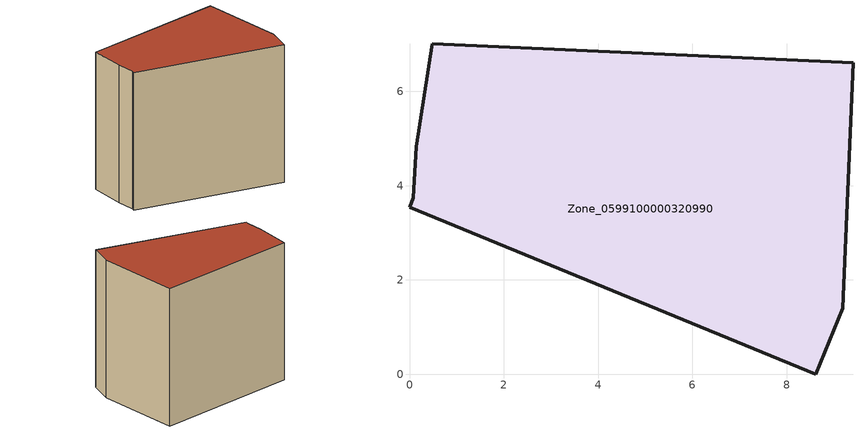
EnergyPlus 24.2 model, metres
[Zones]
Zone_0599100000320990
 floor ground (C_G): 0.48,7.01 9.41,6.61 9.2,1.4 8.61,0 0,3.54 0.08,3.74 0.14,4.83 z0
 wall outside (C_F): 0,3.54 8.61,0 9.2,1.4 9.41,6.61 0.48,7.01 0.14,4.83 0.08,3.74 0,3.54 z0:8.59
 roof outside (C_R): 9.41,6.61 0.48,7.01 0.14,4.83 0.08,3.74 0,3.54 8.61,0 9.2,1.4 z8.59
[BUILDING]
Pand.0599100000320990: North Axis=0; Terrain=City; Loads Convergence Tolerance Value=0.04; Temperature Convergence Tolerance Value=0.4; Solar Distribution=FullExterior; Maximum Number of Warmup Days=25; Minimum Number of Warmup Days=1
[Site:Location]
Rotterdam.The.Hague.AP_ZH_NLD Design_Conditions: Latitude=51.96; Longitude=4.45; Time Zone=1; Elevation=-4.5
[SITE:GROUNDTEMPERATURE:BUILDINGSURFACE]
18, 18, 18, 18, 18, 18, 18, 18, 18, 18, 18, 18
[MATERIAL] Thermal Absorptance=0.9; Solar Absorptance=0.7; Visible Absorptance=0.7
Name | Roughness | Thickness | Conductivity | Density | Specific Heat
G.TI.1975-1991 | MediumSmooth | 0.15 | 0.288461 | 540 | 1210
F.TI.1975-1991 | Rough | 0.3 | 0.230769 | 1920 | 840
R.TI.1975-1991 | MediumRough | 0.2 | 0.153846 | 1500 | 1000
[CONSTRUCTION]
C_G: G.TI.1975-1991
C_F: F.TI.1975-1991
C_R: R.TI.1975-1991
[ZONE]
Zone_0599100000320990: Type=1; Multiplier=1; Ceiling Height=Autocalculate; Volume=Autocalculate; Floor Area=autocalculate; Part of Total Floor Area=Yes
[ZONEINFILTRATION:DESIGNFLOWRATE]
Infil_Zone_0599100000320990: Zone or ZoneList or Space or SpaceList=Zone_0599100000320990; Schedule=AlwaysOn; Design Flow Rate Calculation Method=Flow/Area; Flow Rate per Floor Area=0.003; Constant Term Coefficient=1; Temperature Term Coefficient=0; Velocity Term Coefficient=0; Velocity Squared Term Coefficient=0
[HVACTEMPLATE:ZONE:IDEALLOADSAIRSYSTEM]
Zone_0599100000320990: Maximum Heating Supply Air Temperature=50; Minimum Cooling Supply Air Temperature=13; Maximum Heating Supply Air Humidity Ratio=0.0156; Minimum Cooling Supply Air Humidity Ratio=0.0077; Heating Limit=NoLimit; Cooling Limit=NoLimit; Dehumidification Control Type=ConstantSensibleHeatRatio; Cooling Sensible Heat Ratio=0.7; Dehumidification Setpoint=60; Humidification Control Type=None; Humidification Setpoint=30; Outdoor Air Method=None; Outdoor Air Flow Rate per Person=0.00944; Outdoor Air Flow Rate per Zone Floor Area=0; Outdoor Air Flow Rate per Zone=0; Demand Controlled Ventilation Type=None; Outdoor Air Economizer Type=NoEconomizer; Heat Recovery Type=None; Sensible Heat Recovery Effectiveness=0.7; Latent Heat Recovery Effectiveness=0.65
[ZONECONTROL:THERMOSTAT]
ThermostatControl_Zone_0599100000320990: Zone or ZoneList=Zone_0599100000320990; Control Type Schedule=DualSetpointControlType; Control 1=Thermostat_Zone_0599100000320990; Temperature Difference Between Cutout And Setpoint=0
[THERMOSTATSETPOINT:DUALSETPOINT]
Thermostat_Zone_0599100000320990: Heating Setpoint Temperature Schedule=HeatingSetpoint_Zone_0599100000320990; Cooling Setpoint Temperature Schedule=CoolingSetpoint_Zone_0599100000320990
[SCHEDULE:COMPACT]
HeatingSetpoint_Zone_0599100000320990: Through: 12/31, For: AllDays, Until: 24:00, 21
CoolingSetpoint_Zone_0599100000320990: Through: 12/31, For: AllDays, Until: 24:00, 24
DualSetpointControlType: Through: 12/31, For: AllDays, Until: 24:00, 4
AlwaysOn: Through: 12/31, For: AllDays, Until: 24:00, 1
